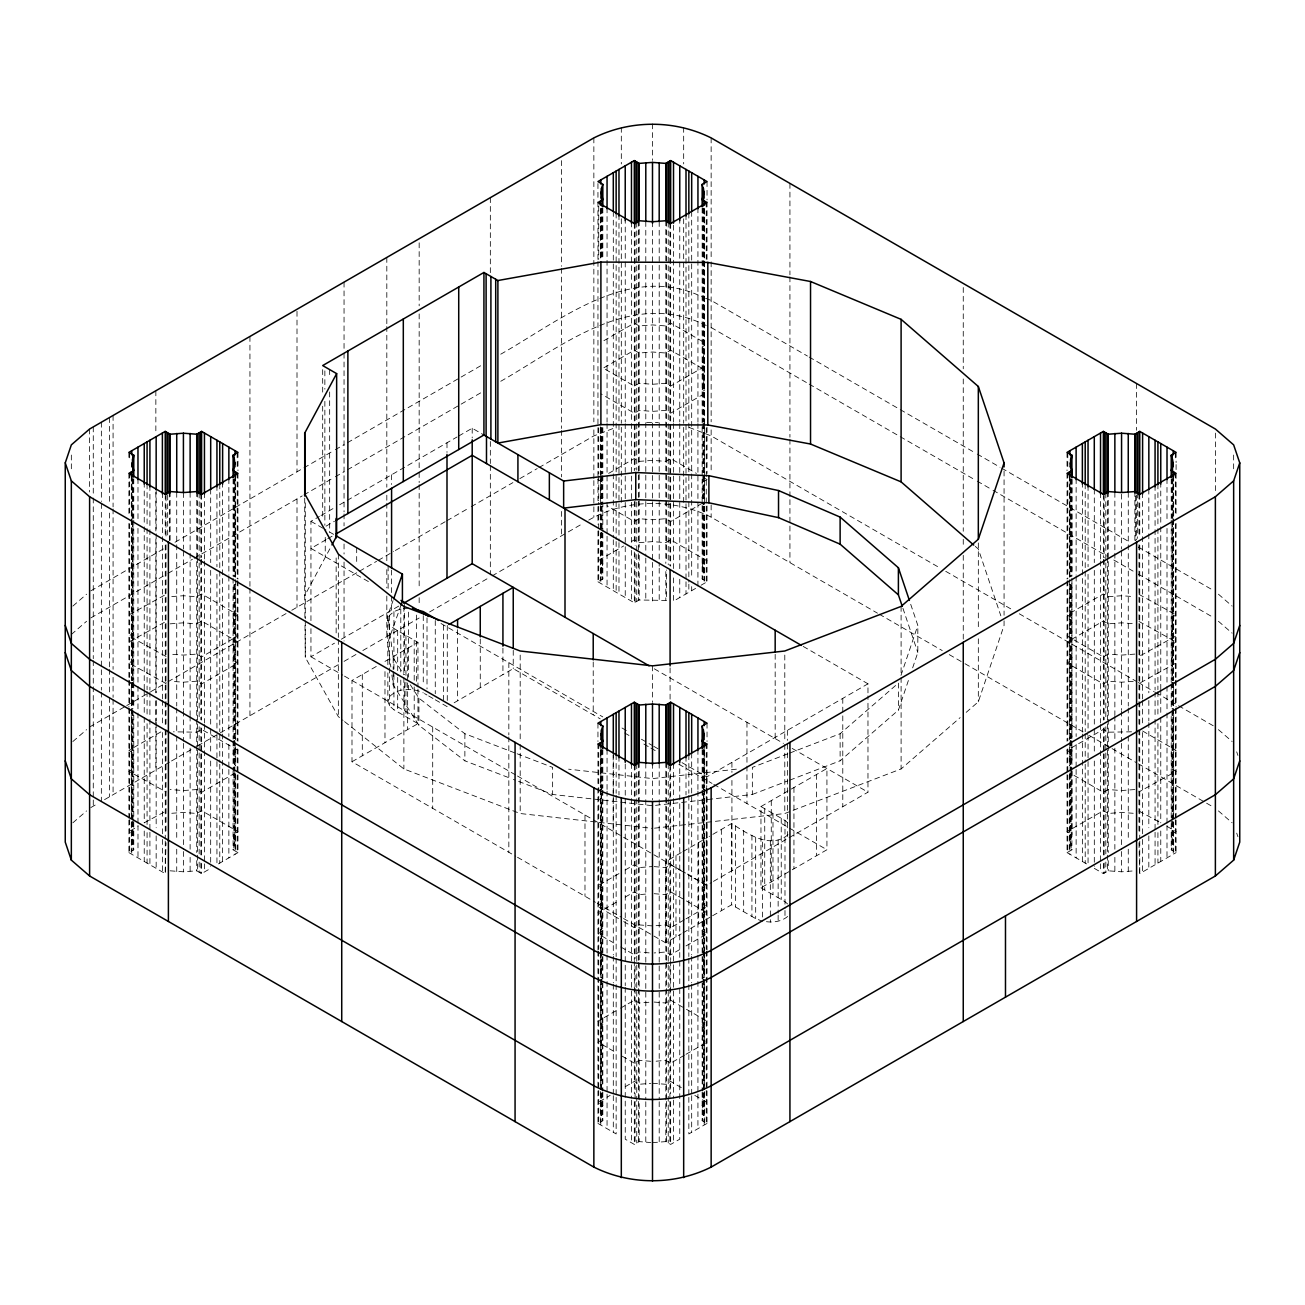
<?xml version="1.0" encoding="UTF-8"?>
<svg xmlns="http://www.w3.org/2000/svg" width="1305" height="1305" viewBox="0 0 1305 1305"><rect width="100%" height="100%" fill="white"/><g stroke="black" fill="none" stroke-linecap="round" stroke-linejoin="round"><path stroke-width="0.75" stroke-dasharray="5 3.75" d="M128.901 820.111L128.901 852.622L133.763 849.816L132.017 842.133L133.763 834.45L128.885 831.628L137.971 826.391M234.394 764.73L234.394 756.998L233.089 753.181L237.967 750.375L201.606 729.381L196.729 732.187L173.418 731.811M237.967 774.746L237.95 852.622L233.089 849.816L234.835 842.133L234.835 773.049M597.967 531.021L597.967 581.802L602.828 578.996L601.083 571.313L602.828 563.63L597.951 560.824L623.659 545.979M597.967 1090.931L597.967 1123.442L602.828 1120.636L601.083 1112.937L602.828 1105.27L597.951 1102.448L610.169 1095.401M707.033 505.965L707.016 581.802L702.155 578.996L703.901 571.313L703.901 506.307M707.016 1090.931L707.016 1123.442L702.155 1120.636L703.901 1112.937L703.901 979.5M1067.033 774.746L1067.05 852.622L1071.911 849.816L1070.149 842.133L1071.894 834.45L1071.894 771.467M1176.082 820.111L1176.082 852.622L1171.221 849.816L1172.967 842.133L1172.967 821.807M408.596 608.081L400.798 608.946L393.931 611.588L389.379 615.536L387.862 620.038L389.379 624.557L393.931 628.504L417.959 642.386L417.959 687.082M417.959 689.105L417.959 723.639L393.931 709.773L389.379 705.809L387.862 701.307L389.379 696.805C397.943 687.8 412.608 687.702 423.26 692.857M900.988 675.37L917.823 625.405L910.058 602.355M789.704 780.162L840.126 760.831L898.395 710.148L909.406 677.474M912.652 667.866L917.823 652.5L917.823 625.405M966.206 712.334L978.326 701.796L1004.067 625.405L1004.067 617.281M387.862 664.734L387.699 615.748L393.05 600.61M401.075 604.998L387.699 642.843L390.831 666.969M304.913 617.526L304.718 595.635L331.013 546.648M72.868 606.091L86.57 594.199M71.335 634.491L86.57 621.278M72.868 741.534L86.57 729.642M72.868 822.803L86.57 810.911M789.704 753.067L840.126 733.736L898.395 683.07L898.395 710.148M788.024 834.711C770.358 849.686 747.096 833.569 731.648 823.488L709.137 836.489M654.506 828.169L784.794 813.521L901.102 768.939L960.154 717.603M766.427 921.689C774.599 922.831 783.816 920.955 789.541 914.658M90.828 590.855L166.306 547.268M175.017 542.244L302.222 468.805M303.967 467.794L333.591 450.698M335.336 449.687L344.047 444.662M347.473 442.689L481.659 365.204M500.745 354.193C561.166 319.904 630.56 261.473 703.819 297.622M90.828 617.934L166.306 574.363M168.051 573.352L192.439 559.274M194.184 558.263L302.222 495.9M303.967 494.889L333.591 477.777M335.336 476.782L344.047 471.741M347.473 469.767L481.659 392.299M500.745 381.272C563.842 345.238 631.816 287.655 707.473 326.12M603.921 340.654L634.312 323.118L639.189 325.94L652.5 324.929L665.795 325.94L670.672 323.118L704.194 342.465M310.949 620.642L310.949 521.315L319.35 516.47M321.03 515.508L336.152 506.78M339.61 504.774L457.076 436.963M458.756 435.984L472.198 428.236L483.307 434.647M326.038 526.16L334.439 521.299M603.921 367.749L634.312 350.213L639.189 353.019L652.5 352.007L665.795 353.019L670.672 350.213L704.194 369.56M326.071 539.683L310.949 548.41L369.201 582.03M327.751 538.72L334.471 534.838L324.863 529.357M166.012 656.464L128.901 635.91L133.763 633.104L132.017 625.421L133.763 617.738L128.885 614.916L165.996 594.379M704.586 345.515L702.155 346.918L703.901 354.601L702.155 362.284L704.586 363.687M704.178 366.738L670.656 386.084L665.811 383.279L652.5 384.274L639.189 383.279L634.328 386.084L603.938 368.532M89.605 726.999L125.052 706.543M126.764 705.548L149.015 692.71M150.728 691.715L166.306 682.727M168.051 681.716L290.02 611.295M291.765 610.283L357.733 572.194M359.446 571.215L376.558 561.329M378.254 560.351L393.621 551.477M395.333 550.498L445.201 521.706M446.93 520.695L469.506 507.678M471.236 506.666L512.898 482.622M519.847 478.609L537.203 468.593M538.932 467.582L593.857 435.886L615.83 427.436M166.012 683.543L128.901 663.005L133.763 660.2L132.017 652.5L133.763 644.817L128.885 642.011L165.996 621.457M704.586 372.61L702.155 374.013L703.901 381.696L702.155 389.379L704.586 390.782M704.178 393.816L670.656 413.179L665.811 410.374L652.5 411.369L639.189 410.374L634.328 413.179L600.806 393.816M160.841 731.926L128.885 750.359L133.763 753.181L132.017 760.864L133.763 768.547L128.901 771.353L166.012 791.907M608.619 473.405L634.312 458.561L639.189 461.383L652.5 460.371L665.795 461.383L670.672 458.561L696.381 473.405M310.949 628.667L310.949 656.774L334.471 643.186M341.339 639.222L400.244 605.226M90.828 807.567L98.12 803.358M104.579 799.622L169.797 761.973M171.542 760.962L195.929 746.884M197.675 745.873L218.588 733.802M220.333 732.806L338.811 664.392M344.047 661.374L356.02 654.457M362.855 650.51L419.166 617.999M429.573 611.98L488.592 577.919M492.067 575.913L566.615 532.88M568.311 531.885L581.932 524.023M588.734 520.091C625.813 498.82 673.005 498.151 711.143 517.139L877.466 613.171M376.264 666.464L351.991 680.46L351.991 761.729L515.769 856.276M384.975 661.423L417.959 642.386M706.266 479.995L702.155 482.361L703.901 490.044L702.155 497.727L706.25 500.109M144.235 822.77L165.996 811.09M631.473 541.461L634.312 539.83L639.189 542.635L652.5 541.624L665.795 542.652L670.672 539.83L707.033 560.824L702.155 563.63L703.901 571.313M235.112 773L201.59 792.347L196.729 789.541L183.418 790.536L170.123 789.541M702.612 503.077L670.656 521.527L665.811 518.721L652.5 519.733L639.189 518.721L634.328 521.527L607.053 505.785M351.991 761.729L417.959 723.639M454.156 702.759L513.24 668.633L600.202 718.843M128.901 852.622L165.262 873.616L166.012 842.704M597.967 581.802L634.328 602.796L639.189 599.99L666.561 600.431L666.561 569.959M170.123 870.81L183.418 871.805L196.729 870.81L201.59 873.616L210.676 868.363M237.95 852.622L216.94 864.758L216.94 731.306M701.046 585.244L707.016 581.802M682.026 762.642L706.739 776.915L867.972 683.82L867.972 693.852M618.978 873.6L597.951 885.736L602.828 888.558L601.083 896.225L602.828 903.925L597.967 906.73L618.978 918.851M625.226 869.995L634.312 864.742L639.189 867.564L652.5 866.553M681.226 852.605L665.681 861.577L665.681 942.83L681.226 933.858M682.972 851.594L707.392 837.5M760.962 806.555L826.93 768.482L826.93 849.751L760.962 887.824L760.962 806.555L784.99 820.437L789.541 824.385M1138.988 594.379L1176.099 614.916L1171.221 617.738L1172.967 625.421L1171.221 633.104L1176.082 635.91L1138.971 656.464M616.139 902.326L597.951 912.831L602.828 915.637L601.083 923.32L602.828 931.003L597.967 933.809L616.139 944.298M625.226 897.09L634.312 891.837L639.189 894.659L649.14 893.762M1138.988 621.457L1176.099 642.011L1171.221 644.833L1172.967 652.5L1171.221 660.2L1176.082 663.005L1138.971 683.543M687.311 874.056L706.739 885.263L711.763 882.359M713.444 881.381L787.355 838.723L787.355 742.398M789.085 837.712L867.972 792.168L867.972 695.859M684.44 919.764L670.656 927.708L665.811 924.902L654.164 925.849M686.006 918.851L707.016 906.73L702.155 903.925L703.901 896.241L702.155 888.558L707.033 885.736L688.844 875.247M682.972 932.863L710.882 916.746M712.628 915.735L731.648 904.757L755.677 918.622L762.528 921.248L762.528 839.98M679.758 949.551L670.656 954.803L665.811 951.998L654.164 952.944M686.006 945.946L707.016 933.809L702.155 931.003L703.901 923.32L702.155 915.637L707.033 912.831L686.006 900.695M616.139 1010.69L597.951 1021.179L602.828 1024.001L601.083 1031.684L602.828 1039.367L597.967 1042.173L616.139 1052.662M620.544 1008.145L634.312 1000.201L639.189 1003.007L652.5 1001.995M625.226 1086.706L634.312 1081.454L639.189 1084.276L650.82 1083.329M684.44 1055.207L670.656 1063.151L665.811 1060.345L655.844 1061.226M686.006 1054.293L707.016 1042.173L702.155 1039.367L703.901 1031.684L702.155 1024.001L707.033 1021.179L686.006 1009.042M1138.988 811.09L1160.765 822.77M625.226 987.379L625.242 1139.183L634.328 1144.42L639.189 1141.614L650.82 1142.56M1094.308 868.363L1103.394 873.616L1108.255 870.81L1121.566 871.805L1134.877 870.81M652.5 1142.625L665.811 1141.614L670.656 1144.42L679.758 1139.183L679.758 987.379M707.016 1123.442L688.844 1133.931L688.844 1097.358M1138.971 842.704L1139.738 873.616L1176.082 852.622M787.828 753.784L752.349 767.389L752.349 794.468L652.5 805.691L552.635 794.468L513.42 779.444M752.349 794.468L787.828 780.879M171.771 596.564L183.418 595.732L196.729 596.744L201.606 593.938L237.967 614.916L233.089 617.738L234.835 625.421L233.089 633.104L237.95 635.91L201.59 656.904L196.729 654.099L183.418 655.094L171.771 654.278M170.107 623.839L183.418 622.828L196.729 623.839L201.606 621.017L237.967 642.011L233.089 644.833L234.835 652.5L233.089 660.2L237.95 663.005L201.59 683.983L196.729 681.177L183.418 682.189L171.771 681.373M1134.877 654.099L1121.566 655.094L1108.255 654.099L1103.394 656.904L1067.05 635.91L1071.911 633.104L1070.149 625.421L1071.894 617.738L1067.033 614.916L1103.378 593.938L1108.255 596.744L1121.566 595.732L1133.213 596.564M1133.229 681.373L1121.566 682.189L1108.255 681.177L1103.394 683.983L1067.05 663.005L1071.911 660.2L1070.149 652.5L1071.894 644.817L1067.033 642.011L1103.378 621.017L1108.255 623.839L1121.566 622.828L1133.213 623.643M171.771 813.276L183.418 812.444L196.729 813.455L201.606 810.65L237.967 831.628L233.089 834.45L234.835 842.133M1134.877 789.541L1121.566 790.536L1108.255 789.541L1103.394 792.347L1069.888 773M646.66 422.461L658.34 422.477M736.379 769.183L652.5 778.596L568.621 769.183M654.164 866.618L665.795 867.564L670.672 864.742L684.44 872.702M654.164 893.697L665.795 894.659L670.672 891.837L684.44 899.781M652.5 925.914L639.189 924.902L634.328 927.708L620.544 919.764M649.14 952.878L639.189 951.998L634.328 954.803L620.544 946.843M654.164 1002.061L665.795 1003.007L670.672 1000.201L684.44 1008.145M650.82 1061.291L639.189 1060.345L634.328 1063.167L620.544 1055.207M652.5 1083.264L665.795 1084.276L670.672 1081.454L684.44 1089.414M344.585 721.632L403.881 768.939L520.189 813.521L652.5 828.381M1131.565 731.811L1108.255 732.187L1103.378 729.381L1067.033 750.359L1071.894 753.181L1070.589 756.998L1070.589 764.73M1133.213 813.276L1121.566 812.444L1108.255 813.455L1103.378 810.65L1067.033 831.628L1071.894 834.45M705.646 298.323L711.143 300.427L807.436 356.037M689.171 427.436L711.143 435.886L938.752 567.284M410.341 684.782L418.921 698.175L464.874 733.736L515.296 753.067M517.155 753.784L552.635 767.389L552.635 794.468M391.892 675.011L393.197 685.06L418.921 725.27L464.874 760.831L511.56 778.726M809.182 357.048L898.476 408.596M900.222 409.607L975.52 453.063M977.266 454.075L1000.021 467.223M1001.783 468.234L1129.592 542.015M1138.335 547.072L1213.617 590.545M711.143 327.522L807.436 383.115M809.182 384.127L898.476 435.674M900.222 436.686L975.52 480.158M977.266 481.17L991.278 489.261M993.023 490.272L1106.819 555.963M1113.834 560.008L1133.083 571.133M1138.335 574.167L1213.617 617.624M945.75 571.329L1012.272 609.745M1019.287 613.79L1136.59 681.504M1138.335 682.515L1154.093 691.617M1155.855 692.629L1213.617 725.988M704.194 477.907L707.033 479.555M1142.593 731.012L1176.099 750.375L1171.221 753.181L1172.967 760.864L1171.221 768.547L1176.082 771.353L1138.971 791.907M879.211 614.182L942.243 650.575M949.257 654.621L961.508 661.7M965.015 663.723L1087.571 734.47M1089.316 735.482L1110.327 747.618M1112.072 748.63L1136.59 762.773M1138.335 763.784L1204.874 802.2M1206.619 803.211L1213.617 807.257M597.951 479.555L602.828 482.361L601.083 490.044L602.828 497.727L597.967 500.533L597.967 476.455M1167.013 826.391L1176.099 831.628L1171.221 834.45L1172.967 842.133M803.195 646.415L867.972 683.82M1067.05 852.622L1088.06 864.758L1088.06 731.306M654.327 668.829L783.473 743.377M792.168 748.401L867.972 792.168M310.949 521.315L323.656 528.655M441.008 623.496L602.763 716.885M622.012 727.994L629.075 732.072M641.424 739.217L652.027 745.318M653.789 746.346L660.852 750.424M624.655 732.97L629.907 735.987M643.887 744.062L649.123 747.08M650.869 748.091L657.851 752.137M678.828 764.241L712.008 783.392M713.77 784.403L826.93 849.751M424.5 693.575L427.012 695.01M428.66 695.973L433.619 698.827M435.266 699.79L447.272 706.723M760.962 887.824L784.99 901.69L789.541 905.654M310.949 656.774L342.726 675.109M344.487 676.121L515.801 775.04M517.498 776.018L685.549 873.045M517.498 857.271L595.504 902.31M597.266 903.337L621.816 917.513M623.578 918.524L665.681 942.83M694.815 1095.401L707.033 1102.448L702.155 1105.27L703.901 1112.937M597.967 1123.442L616.139 1133.931L616.139 1097.358M304.995 625.486L305.288 657.345L338.338 716.657L343.019 720.393M1218.43 594.199L1232.132 606.091M1218.43 621.278L1232.132 633.17M1218.43 729.642L1232.132 741.534M1218.43 810.911L1232.132 822.803M975.292 546.387L978.326 549.03L1000.853 615.862M387.699 615.748L393.197 657.981L403.914 674.734M1236.7 751.859L1237.923 755.448M1236.7 833.128L1237.923 836.717M902.93 608.293L917.823 652.5M1233.649 455.037L1233.649 469.262M1215.379 433.081L1215.379 492.001M1176.099 452.395L1176.099 462.541M1176.099 464.58L1176.099 470.681M1176.082 473.372L1176.082 516.046M1176.099 523.501L1176.082 679.057M1176.099 680.133L1176.082 707.147M1176.099 708.224L1176.082 818.088M1175.348 452.835L1175.348 460.959M1175.332 472.932L1175.348 515.818M1175.332 523.729L1175.332 678.616M1175.348 680.574L1175.332 706.706M1175.348 708.664L1175.348 817.86M1175.332 819.671L1175.332 852.181M1173.652 476.031L1173.668 516.78M1173.652 518.705L1173.652 679.66M1173.668 687.572L1173.652 705.744M1173.668 713.656L1173.668 814.76M1173.652 822.77L1173.652 851.219M1173.244 475.02L1173.26 517.791M1173.244 519.716L1173.244 680.688M1173.26 682.515L1173.244 706.772M1173.26 708.599L1173.26 819.834M1173.244 821.759L1173.244 854.253M1172.967 477.108L1172.967 517.742M1172.967 519.765L1172.967 680.606M1172.967 682.613L1172.967 706.69M1172.967 708.697L1172.967 819.785M1172.543 478.951L1172.543 519.569M1172.543 521.609L1172.526 680.737M1172.543 682.466L1172.526 708.843M1172.543 710.556L1172.526 819.98M1172.543 821.612L1172.543 845.999M1171.988 479.131L1171.988 517.742M1171.988 525.866L1171.988 680.704M1171.988 682.515L1171.988 708.794M1171.988 710.605L1171.988 819.785M1171.988 821.807L1171.988 850.256M1171.221 478.69L1171.221 519.325M1171.221 520.222L1171.221 682.27M1171.221 684.277L1171.221 708.354M1171.221 716.38L1171.221 822.264M1171.221 823.406L1171.221 849.816M1166.996 478.625L1166.996 521.282M1167.013 528.411L1166.996 684.293M1166.996 686.3L1167.013 711.013M1167.013 713.019L1166.996 823.325M1166.996 825.364L1166.996 857.874M1160.765 482.23L1160.765 524.887M1160.765 526.828L1160.765 689.334M1160.765 689.905L1160.765 715.417M1160.765 717.424L1160.765 822.868M1160.765 830.991L1160.765 861.479M1157.927 483.861L1157.91 527.22M1157.927 528.558L1157.91 689.709M1157.927 691.552L1157.91 715.793M1157.927 723.655L1157.927 824.515M1157.927 832.639L1157.927 863.111M1155.072 485.509L1155.072 528.166M1155.072 529.651L1155.072 690.068M1155.072 692.074L1155.072 718.158M1155.072 719.267L1155.072 830.208M1155.072 832.247L1155.072 864.758M1148.824 489.114L1148.84 532.13M1148.824 533.81L1148.824 692.792M1148.84 700.508L1148.824 720.882M1148.84 722.578L1148.824 827.729M1148.824 835.852L1148.824 868.363M1142.576 492.719L1142.576 535.393M1142.593 536.649L1142.593 698.909M1142.576 700.41L1142.593 724.993M1142.576 732.513L1142.576 837.435M1142.576 839.458L1142.576 871.968M1139.738 494.367L1139.754 537.04M1139.738 545.164L1139.738 700.035M1139.738 702.041L1139.738 728.125M1139.738 730.131L1139.738 839.066M1139.738 841.105L1139.738 873.616M1138.971 493.926L1138.988 537.481M1138.971 544.723L1138.988 699.725M1138.971 701.601L1138.988 727.815M1138.971 729.707L1138.971 834.564M1137.308 492.964L1137.308 538.459M1136.59 383.54L1136.59 430.259M1136.59 495.28L1136.59 539.976M1135.627 496.063L1135.627 540.759M1134.877 491.561L1134.877 540.319M1128.27 492.311L1128.27 706.021M1128.27 708.028L1128.27 734.111M1128.27 736.118L1128.27 841.089M1128.27 849.212L1128.27 871.561M1121.566 494.155L1121.566 549.014M1121.566 551.036L1121.566 710.279M1121.566 711.111L1121.566 741.338M1121.566 743.377L1121.566 849.457M1121.566 851.496L1121.566 871.805M1114.862 492.311L1114.862 551.297M1114.862 553.255L1114.862 715.385M1114.862 716.053L1114.862 741.599M1114.862 748.157L1114.862 849.212M1114.862 857.336L1114.862 871.561M1108.255 491.561L1108.255 718.142M1108.255 719.3L1108.255 852.524M1108.255 860.648L1108.255 870.81M1107.505 492.001L1107.505 557.007M1107.488 557.708L1107.505 871.234M1105.824 492.964L1105.824 718.745M1105.824 726.722L1105.824 853.927M1105.824 862.05L1105.824 872.213M1104.16 495.965L1104.144 557.806M1104.144 559.829L1104.144 719.789M1104.16 727.701L1104.16 854.889M1104.16 863.013L1104.16 873.176M1103.394 494.367L1103.378 557.365M1103.394 559.372L1103.394 720.099M1103.394 728.125L1103.378 751.729M1103.378 753.752L1103.394 855.33M1103.394 863.453L1103.394 873.616M1100.555 492.719L1100.555 559.763M1100.539 561.036L1100.539 722.986M1100.555 724.487L1100.555 861.806M1100.555 863.845L1100.555 871.968M1094.308 489.114L1094.291 562.602M1094.308 570.383L1094.308 726.901M1094.291 728.598L1094.308 752.985M1094.308 761.011L1094.308 866.324M1088.06 485.509L1088.06 566.778M1088.044 574.347L1088.06 729.299M1085.205 483.861L1085.205 569.877M1085.205 571.231L1085.205 731.681M1085.205 733.687L1085.205 762.218M1085.205 764.241L1085.205 863.111M1082.367 482.23L1082.367 732.04M1082.367 734.046L1082.367 861.479M1076.136 478.625L1076.119 575.13M1076.136 576.141L1076.136 736.46M1076.136 744.486L1076.119 767.471M1076.119 769.493L1076.136 857.858M1071.911 478.69L1071.911 576.223M1071.911 578.246L1071.911 738.451M1071.911 746.476L1071.911 764.534M1071.911 770.586L1071.911 849.816M1071.894 479.588L1071.894 575.065M1071.894 583.205L1071.894 739.136M1071.894 741.142L1071.894 769.428M1071.144 479.131L1071.144 576.663M1071.144 584.787L1071.144 738.891M1071.144 740.702L1071.144 771.027M1071.144 773.049L1071.144 850.256M1070.589 478.935L1070.589 576.859M1070.589 584.591L1070.589 738.94M1070.589 740.653L1070.589 771.222M1070.589 772.854L1070.589 845.999M1070.149 479.131L1070.149 576.663M1070.149 584.787L1070.149 738.793M1070.149 740.8L1070.149 771.027M1070.149 773.049L1070.149 842.133M1069.888 475.02L1069.872 576.712M1069.888 584.722L1069.888 740.881M1069.872 742.708L1069.872 767.014M1069.888 775.023L1069.888 854.253M1069.48 476.031L1069.464 577.724M1069.48 579.648L1069.48 739.853M1069.464 747.765L1069.464 766.002M1069.48 774.012L1069.48 851.219M1067.784 452.835L1067.784 469.082M1067.8 472.932L1067.784 578.784M1067.8 580.611L1067.8 740.816M1067.8 748.842L1067.784 773.147M1067.8 774.974L1067.8 852.181M1067.033 452.395L1067.033 470.681M1067.05 473.372L1067.05 579.029M1067.05 581.051L1067.05 741.256M1067.05 749.282L1067.033 772.707M1004.067 471.007L1004.067 615.259M978.326 542.929L978.326 628.651M978.326 638.814L978.326 701.796M963.253 287.524L963.253 368.793M963.253 378.956L963.253 531.266M963.253 539.308L963.253 547.333M963.253 555.359L963.253 640.364M901.102 606.417L901.102 675.484M901.102 677.523L901.102 768.939M842.785 698.371L842.785 806.718M840.126 733.736L840.126 760.831M816.62 774.42L816.62 855.688M793.946 787.519L793.946 868.787M789.933 183.385L789.933 274.817M789.933 276.839L789.933 437.224M789.933 439.23L789.933 497.613M789.933 499.652L789.933 524.039M789.933 526.062L789.933 562.634M787.355 730.36L787.355 740.392M784.99 820.437L784.99 908.459M784.99 910.499L784.99 918.622M784.794 655.061L784.794 742.415M784.794 744.454L784.794 813.521M781.238 818.268L781.238 899.537M778.139 839.98L778.139 913.125M778.139 915.164L778.139 921.248M775.17 654.327L775.17 738.597M772.984 813.488L772.984 894.757M771.271 800.618L771.271 881.87M770.342 840.86L770.342 922.129M764.73 808.725L764.73 889.994M755.677 837.353L755.677 918.622M751.925 835.184L751.925 916.453M746.966 722.301L746.966 803.57M743.671 830.42L743.671 911.689M735.4 825.657L735.4 906.926M731.926 762.365L731.926 772.397M731.926 780.423L731.926 870.729M731.648 823.488L731.648 904.757M721.339 829.442L721.339 910.711M711.143 137.906L711.143 259.793M711.143 261.832L711.143 421.825M711.143 429.867L711.143 472.443M711.143 504.953L711.143 517.139M707.033 181.574L707.033 199.861M707.033 201.884L707.016 259.45M707.033 427.388L707.033 473.536M707.033 723.198L707.033 741.485M707.033 743.524L707.016 786.866M707.033 788.22L707.016 949.861M707.033 950.954L707.016 975.961M707.033 977.037L707.016 1088.892M706.739 776.915L706.739 786.948M706.739 788.954L706.739 885.263M706.25 202.128L706.266 259.222M706.266 427.828L706.266 504.366M706.25 506.193L706.25 581.361M706.25 743.752L706.25 949.436M706.266 951.394L706.266 1088.664M706.25 1090.491L706.25 1123.001M704.586 209.289L704.586 580.399M704.586 750.913L704.586 787.6M704.586 789.525L704.586 950.464M704.586 952.356L704.586 976.564M704.586 984.459L704.586 1089.642M704.586 1091.567L704.586 1122.039M704.178 208.262L704.194 259.173M704.178 261.082L704.178 421.923M704.194 423.733L704.194 504.317M704.178 506.242L704.178 583.449M704.178 745.824L704.178 977.592M704.194 979.419L704.178 1125.073M703.901 208.327L703.901 259.108M703.901 261.147L703.901 421.825M703.901 423.831L703.901 504.268M703.901 749.951L703.901 977.494M703.46 208.131L703.46 421.972M703.46 423.685L703.46 504.464M703.46 506.112L703.46 575.179M703.46 749.755L703.46 977.641M703.46 979.37L703.46 1116.819M702.922 208.327L702.922 259.124M702.922 261.147L702.922 421.923M702.922 423.733L702.922 504.268M702.922 506.291L702.922 579.436M702.922 749.951L702.922 788.563M702.922 790.585L702.922 1090.605M702.922 1092.628L702.922 1121.077M702.155 207.887L702.155 578.996M702.155 749.51L702.155 788.122M702.155 790.145L702.155 1091.045M702.155 1092.187L702.155 1120.636M698.664 842.524L698.664 923.793M697.93 207.805L697.947 422.135M697.93 423.521L697.93 587.054L673.51 601.148L673.51 574.738M697.93 749.445L697.93 790.063M697.947 791.091L697.93 953.107M697.93 955.113L697.93 1092.106M697.93 1094.145L697.93 1128.678M691.683 211.41L691.683 578.474M691.683 586.598L691.683 590.659M691.683 753.05L691.683 954.705M691.683 956.141L691.683 982.796M691.683 984.231L691.683 1093.688M691.683 1095.711L691.683 1132.283M688.844 213.058L688.844 582.144M688.844 584.167L688.844 592.291M688.844 754.682L688.844 793.277M688.844 795.316L688.844 956.5M688.844 958.343L688.844 1095.319M686.006 214.689L686.006 475.542M686.006 477.565L686.006 579.714M686.006 581.753L686.006 593.938M686.006 756.329L686.006 794.924M683.673 127.352L683.673 163.924M683.673 218.783L683.673 423.326M683.673 427.355L683.673 502.539M679.758 218.294L679.758 421.972M679.758 423.668L679.758 571.133M679.758 579.257L679.758 597.543M679.758 759.934L679.758 985.667M675.99 855.623L675.99 936.892M673.51 225.21L673.51 422.07M673.51 423.57L673.51 572.716M673.51 763.539L673.51 1098.092M673.51 1100.115L673.51 1142.788M670.656 223.547L670.656 566.223M670.656 765.187L670.672 960.056M670.656 960.823L670.656 1093.639M670.656 1101.763L670.656 1144.42M670.085 667.883L670.085 700.279M669.905 223.106L669.905 565.783M669.905 766.769L669.922 958.49M669.905 966.401L669.922 986.596M669.905 988.472L669.905 1099.283M669.905 1101.322L669.905 1143.979M668.225 222.144L668.242 421.841M668.225 423.815L668.225 564.82M668.225 763.784L668.225 1143.017M666.561 221.181L666.561 561.819M666.561 762.821L666.561 960.464M666.561 962.438L666.561 986.547M666.561 988.521L666.561 1099.397M666.561 1101.42L666.561 1142.054M665.811 220.741L665.811 563.417M665.811 571.541L665.811 599.99M665.811 762.381L665.811 1141.614M659.204 221.491L659.204 566.207M659.204 568.23L659.204 600.74M659.204 763.131L659.188 797.73M659.204 799.704L659.204 1099.707M659.204 1101.746L659.204 1142.381M652.5 123.828L652.5 160.401M652.5 221.752L652.5 560.367M652.5 562.39L652.5 600.985M652.5 665.86L652.5 702.416M652.5 763.376L652.5 799.949M645.796 221.491L645.796 556.044M645.796 558.083L645.796 600.74M645.796 763.131L645.796 797.73M645.796 799.704L645.796 1099.707M645.796 1101.746L645.796 1142.381M639.189 220.741L639.189 547.17M639.189 555.294L639.189 599.99M639.189 762.381L639.189 1141.614M638.422 221.181L638.422 551.672M638.422 553.695L638.422 600.431M638.422 762.821L638.422 960.464M638.422 962.438L638.422 986.547M638.422 988.521L638.422 1099.397M638.422 1101.42L638.422 1142.054M636.758 222.144L636.742 421.841M636.758 423.815L636.742 470.126M636.758 502.066L636.758 552.635M636.758 554.658L636.758 601.393M636.758 763.784L636.758 1143.017M635.095 223.106L635.062 469.164M635.062 501.675L635.095 545.474M635.095 553.597L635.095 602.355M635.095 764.746L635.062 958.49M635.095 966.401L635.062 986.58M635.095 988.472L635.095 1099.283M635.095 1101.322L635.095 1143.979M634.328 223.547L634.312 470.746M634.328 501.463L634.328 543.875M634.328 551.999L634.328 602.796M634.328 765.187L634.312 960.056M634.328 960.823L634.328 1093.639M634.328 1101.763L634.328 1144.42M631.49 221.915L631.473 422.07M631.49 423.57L631.49 548.328M631.49 550.367L631.49 601.148M631.49 763.539L631.49 1098.092M631.49 1100.115L631.49 1142.788M625.242 218.294L625.242 421.972M625.226 423.668L625.242 544.723M625.242 546.746L625.242 597.543M625.242 763.996L625.242 985.667M621.311 127.352L621.311 163.924M621.311 218.767L621.311 423.326M621.311 427.355L621.311 502.523M618.978 214.689L618.978 475.542M618.978 477.565L618.978 541.118M618.978 542.586L618.978 593.938M618.978 756.329L618.978 794.924M616.139 213.058L616.139 539.471M616.139 541.51L616.139 592.291M616.139 754.682L616.139 793.277M616.139 795.316L616.139 956.5M616.139 958.343L616.139 1095.319M613.301 211.41L613.301 537.839M613.301 539.764L613.301 590.659M613.301 753.05L613.301 954.705M613.301 956.141L613.301 982.796M613.301 984.231L613.301 1093.688M613.301 1095.711L613.301 1132.283M613.187 755.008L613.187 831.269M607.053 207.805L607.053 422.135M607.053 423.521L607.053 534.234M607.053 536.257L607.053 587.054M607.053 749.429L607.053 790.063M607.053 791.091L607.053 953.107M607.053 955.113L607.053 1092.106M607.053 1094.145L607.053 1128.678M602.828 207.887L602.828 259.565M602.828 427.502L602.828 473.65M602.828 475.656L602.828 531.119M602.828 533.158L602.828 578.996M602.828 749.51L602.828 788.122M602.828 790.145L602.828 1091.045M602.828 1092.187L602.828 1120.636M602.078 208.327L602.062 259.124M602.062 427.746L602.062 473.894M602.062 475.901L602.062 504.268M602.078 506.291L602.062 530.678M602.078 532.717L602.078 579.436M602.078 749.951L602.062 788.563M602.078 790.585L602.062 1090.605M602.078 1092.628L602.078 1121.077M601.523 208.131L601.523 259.304M601.523 427.697L601.523 474.139M601.523 475.852L601.523 504.464M601.523 506.112L601.523 530.874M601.523 532.522L601.523 575.179M601.523 749.755L601.523 977.641M601.523 979.354L601.523 1116.819M601.083 208.327L601.083 259.108M601.083 427.844L601.083 473.992M601.083 475.999L601.083 504.268M601.083 506.291L601.083 530.678M601.083 532.717L601.083 571.313M601.083 749.951L601.083 977.494M601.083 979.5L601.083 1112.937M600.806 208.262L600.806 259.173M600.806 427.746L600.806 474.09M600.806 476.097L600.806 504.317M600.806 506.242L600.806 530.727M600.806 532.652L600.806 583.449M600.806 745.824L600.806 977.592M600.806 979.403L600.806 1125.073M600.398 209.289L600.398 260.184M600.398 426.784L600.398 531.755M600.398 533.68L600.398 580.399M600.398 750.913L600.398 787.6M600.398 789.525L600.398 950.464M600.398 952.356L600.398 976.564M600.398 984.459L600.398 1089.626M600.398 1091.551L600.398 1122.039M598.734 206.19L598.718 259.222M598.718 427.812L598.734 474.009M598.734 476.015L598.718 504.366M598.734 506.193L598.718 528.753M598.718 530.776L598.734 581.361M598.734 743.752L598.734 949.436M598.718 951.394L598.718 1088.664M598.734 1090.491L598.734 1123.001M597.951 183.597L597.951 199.861M597.951 201.884L597.967 259.45M597.967 261.473L597.951 475.542M597.967 506.634L597.951 524.251M597.951 723.198L597.951 741.485M597.951 743.524L597.967 786.85M597.951 788.22L597.967 949.861M597.951 950.954L597.967 975.961M597.951 977.037L597.967 1088.892M593.857 137.906L593.857 421.841M593.857 429.867L593.857 478.544M593.857 480.583L593.857 517.139M593.22 661.978L593.22 714.814M584.983 814.973L584.983 896.241M561.493 160.646L561.493 266.285M561.493 268.324L561.493 428.464M561.493 430.471L561.493 476.912M561.493 511.446L561.493 535.817M520.189 655.061L520.189 742.415M520.189 744.454L520.189 813.521M513.24 650.347L513.24 668.633M508.836 662.663L508.836 734.894M508.836 736.901L508.836 852.279M502.931 648.177L502.931 674.587M490.337 197.659L490.337 272.843M490.337 441.465L490.337 463.536M490.337 465.542L490.337 574.885M480.256 638.912L480.256 687.686M472.198 428.236L472.198 437.909M464.874 733.736L464.874 760.831M457.582 629.663L457.582 700.769M447.272 625.454L447.272 700.622M446.995 442.77L446.995 452.444M443.521 625.323L443.521 700.491M435.266 620.544L435.266 693.689M432.705 727.064L432.705 808.333M427.012 617.82L427.012 688.926M423.26 615.65L423.26 684.717M419.166 242.812L419.166 305.794M419.166 313.934L419.166 470.518M419.166 472.524L419.166 482.556M419.166 484.563L419.166 589.55M419.166 597.69L419.166 605.814M418.921 698.175L418.921 725.27M416.393 615.047L416.393 686.153M414.207 640.217L414.207 684.913M414.207 686.936L414.207 721.486M408.596 612.143L408.596 677.148M408.596 685.288L408.596 689.35M407.649 648.324L407.649 680.835M407.649 682.874L407.649 729.593M405.953 635.437L405.953 680.133M405.953 682.172L405.953 716.706M404.485 604.427L404.485 674.652M404.485 682.678L404.485 710.768M403.881 606.417L403.881 675.484M403.881 677.523L403.881 768.939M400.798 608.946L400.798 671.928M400.798 680.068L400.798 690.215M397.682 630.674L397.682 675.37M397.682 677.409L397.682 711.943M393.931 611.588L393.931 673.201M393.931 674.571L393.931 709.773M393.197 657.981L393.197 669.579M393.197 671.52L393.197 685.06M391.582 474.775L391.582 484.449M391.582 570.089L391.582 594.167M391.582 596.173L391.582 610.218M389.379 615.536L389.379 705.809M388.123 565.881L388.123 589.093M387.862 672.874L387.862 701.307M386.818 257.428L386.818 324.472M386.818 326.511L386.818 487.189M386.818 495.215L386.818 501.234M386.818 503.241L386.818 561.509M386.818 569.633L386.818 587.919M386.818 596.042L386.818 636.677M384.975 671.586L384.975 742.692M362.301 674.506L362.301 755.774M356.689 547.725L356.689 565.13M344.047 282.125L344.047 351.208M344.047 353.231L344.047 511.886M344.047 513.893L344.047 525.931M344.047 543.989L344.047 554.021M344.047 562.047L344.047 641.049M338.338 554.119L338.338 637.427M338.338 639.45L338.338 716.657M336.152 557.936L336.152 636.204M329.659 369.592L329.659 377.716M329.659 391.94L329.659 532.13M325.239 537.317L325.239 556.664M324.863 370.881L324.863 389.167M324.863 401.353L324.863 525.295M322.678 369.625L322.678 393.996M322.678 406.198L322.678 517.938M305.288 502.931L305.288 618.749M305.288 620.772L305.288 657.345M304.718 498.119L304.718 595.635M297.002 311.324L297.002 471.823M297.002 498.918L297.002 607.265M249.94 336.445L249.94 586.271M249.94 588.278L249.94 715.695M237.967 452.395L237.967 470.681M237.95 473.372L237.95 579.029M237.95 581.051L237.95 741.256M237.95 749.282L237.967 772.723M237.2 452.835L237.2 469.082M237.184 472.932L237.2 578.8M237.184 580.611L237.184 740.816M237.184 748.842L237.2 773.164M237.184 774.974L237.184 852.181M235.52 476.031L235.52 577.724M235.52 579.648L235.52 739.853M235.52 747.765L235.52 766.002M235.52 774.012L235.52 851.219M235.112 475.02L235.112 576.712M235.112 584.722L235.112 740.881M235.112 742.708L235.112 767.014M235.112 775.023L235.112 854.253M234.835 479.131L234.835 576.663M234.835 584.787L234.835 738.793M234.835 740.8L234.835 771.027M234.394 478.951L234.394 576.859M234.394 584.591L234.394 738.94M234.394 740.653L234.394 771.222M234.394 772.854L234.394 845.999M233.84 479.131L233.84 576.663M233.84 584.787L233.84 738.891M233.84 740.702L233.84 771.027M233.84 773.049L233.84 850.256M233.089 478.69L233.089 576.223M233.089 578.246L233.089 739.136M233.089 741.142L233.089 769.444M233.089 770.586L233.089 849.816M228.864 478.625L228.864 575.13M228.864 576.141L228.864 736.46M228.864 744.486L228.864 767.471M228.864 769.493L228.864 857.874M222.617 482.23L222.617 732.04M222.617 734.046L222.617 861.479M219.778 483.861L219.778 569.877M219.778 571.231L219.778 731.681M219.778 733.687L219.778 762.218M219.778 764.241L219.778 863.111M216.94 485.509L216.94 566.778M216.94 574.347L216.94 729.299M210.676 489.114L210.692 562.602M210.676 570.383L210.676 726.901M210.692 728.598L210.676 752.985M210.676 761.011L210.676 866.324M204.428 492.719L204.428 559.763M204.445 561.036L204.445 722.986M204.428 724.487L204.428 861.806M204.428 863.845L204.428 871.968M201.59 494.367L201.606 557.365M201.59 559.372L201.59 720.099M201.59 728.125L201.606 751.729M201.606 753.752L201.59 855.33M201.59 863.453L201.59 873.616M200.84 493.926L200.84 557.806M200.84 559.829L200.84 719.789M200.84 727.701L200.84 854.889M200.84 863.013L200.84 873.176M199.159 492.964L199.176 718.745M199.159 726.722L199.159 853.927M199.159 862.05L199.159 872.213M197.495 492.001L197.495 557.007M197.495 557.708L197.495 871.234M196.729 491.561L196.729 718.142M196.729 719.3L196.729 852.524M196.729 860.648L196.729 870.81M190.122 492.311L190.122 551.297M190.122 553.255L190.122 715.385M190.122 716.053L190.122 741.599M190.122 748.157L190.122 849.212M190.122 857.336L190.122 871.561M183.418 492.556L183.418 549.014M183.418 551.036L183.418 710.279M183.418 711.111L183.418 741.338M183.418 743.377L183.418 849.457M183.418 851.496L183.418 871.805M176.73 492.311L176.73 706.021M176.73 708.028L176.73 734.111M176.73 736.118L176.73 841.089M176.73 849.212L176.73 871.561M170.123 491.561L170.123 540.319M169.356 492.001L169.356 540.759M167.692 494.987L167.676 538.459M166.012 495.965L165.996 537.481M166.012 544.723L165.996 699.725M166.012 701.601L165.996 727.815M166.012 729.707L166.012 834.564M165.262 494.367L165.229 537.04M165.262 545.164L165.262 700.035M165.262 702.041L165.262 728.125M165.262 730.131L165.262 839.066M165.262 841.105L165.262 873.616M162.407 492.719L162.407 535.393M162.391 536.649L162.391 698.909M162.407 700.41L162.391 724.993M162.407 732.513L162.407 837.435M162.407 839.458L162.407 871.968M156.16 489.114L156.16 532.13M156.16 533.81L156.16 692.792M156.16 700.508L156.16 720.882M156.16 722.578L156.16 827.729M156.16 835.852L156.16 868.363M155.85 390.782L155.85 433.439M155.85 492.36L155.85 530.972M155.85 539.096L155.85 692.825M155.85 700.948L155.85 725.319M155.85 727.358L155.85 770.032M149.912 485.509L149.912 528.166M149.912 529.651L149.912 690.068M149.912 692.074L149.912 718.158M149.912 719.267L149.912 830.208M149.912 832.247L149.912 864.758M147.073 483.861L147.073 527.22M147.073 528.558L147.073 689.709M147.073 691.552L147.073 715.793M147.073 723.655L147.073 824.515M147.073 832.639L147.073 863.111M144.235 482.23L144.235 524.887M144.235 526.828L144.235 689.334M144.235 689.905L144.235 715.417M144.235 717.424L144.235 822.868M144.235 830.991L144.235 861.479M137.987 478.625L137.987 521.282M137.971 528.411L137.987 684.293M137.987 686.3L137.971 711.013M137.971 713.019L137.987 823.325M137.987 825.364L137.987 857.858M133.763 478.69L133.763 519.325M133.763 520.222L133.763 682.27M133.763 682.955L133.763 708.354M133.763 715.058L133.763 821.367M133.763 822.264L133.763 849.816M132.996 479.131L132.996 517.742M132.996 525.866L132.996 680.704M132.996 682.515L132.996 708.794M132.996 710.605L132.996 819.785M132.996 821.807L132.996 850.256M132.458 478.935L132.458 519.569M132.458 521.609L132.458 680.737M132.458 682.466L132.458 708.827M132.458 710.556L132.458 819.98M132.458 821.612L132.458 845.999M132.017 477.108L132.017 517.742M132.017 519.765L132.017 680.59M132.017 682.597L132.017 706.69M132.017 708.697L132.017 819.785M132.017 821.807L132.017 842.133M131.74 475.02L131.723 517.791M131.74 519.716L131.74 680.688M131.723 682.515L131.74 706.772M131.723 708.599L131.723 819.834M131.74 821.759L131.74 854.253M131.332 476.031L131.316 516.78M131.332 518.705L131.332 679.66M131.316 687.556L131.332 705.744M131.316 713.656L131.316 814.76M131.332 822.77L131.332 851.219M129.652 452.835L129.652 460.959M129.668 472.932L129.652 515.818M129.668 523.729L129.668 678.616M129.652 680.574L129.668 706.706M129.652 708.664L129.652 817.844M129.668 819.671L129.668 852.181M128.885 452.395L128.885 460.518M128.901 473.372L128.901 516.046M128.885 523.501L128.901 679.057M128.885 680.133L128.901 707.147M128.885 708.224L128.901 818.088M113.078 415.479L113.078 506.895M113.078 508.934L113.078 669.302M113.078 677.328L113.078 697.392M113.078 699.398L113.078 794.712M109.408 417.584L109.408 504.953M109.408 513.077L109.408 667.41M109.408 669.416L109.408 695.5M109.408 697.506L109.408 796.833M101.35 422.249L101.35 501.479M101.35 503.518L101.35 690.133M101.35 692.139L101.35 801.498M93.275 426.898L93.275 495.982M93.275 498.004L93.275 658.666M93.275 660.673L93.275 684.75M93.275 686.756L93.275 798.024M93.275 800.047L93.275 806.147M89.605 429.019L89.605 492.001M71.335 455.037L71.335 469.262"/><path stroke-width="1.5" d="M132.017 466.945L133.763 455.2L128.885 452.395L165.229 431.4L170.107 434.222L183.418 433.211L196.729 434.222L201.606 431.4L237.967 452.395L233.089 455.2L233.089 477.548M233.089 455.2L234.835 462.884L233.089 470.567L237.95 473.372L201.59 494.367L196.729 491.561L183.418 492.556L170.123 491.561L165.262 494.367L128.901 473.372L133.763 470.567L132.017 462.884M601.083 198.164L601.523 188.197L602.828 184.38L597.951 181.574L634.312 160.58L639.189 163.402L652.5 162.391L665.795 163.402L670.672 160.58L707.033 181.574L702.155 184.397L702.155 206.745M601.083 739.788L601.523 729.838L602.828 726.02L597.951 723.198L634.312 702.221L639.189 705.026L652.5 704.015L665.795 705.026L670.672 702.221L707.033 723.198L702.155 726.02L702.155 748.369M702.155 184.397L703.901 192.063L702.155 199.763L707.016 202.569L670.656 223.547L665.811 220.741L652.5 221.752L639.189 220.741L634.328 223.547L597.967 202.569L602.828 199.747L601.083 192.063M702.155 726.02L703.901 733.704L702.155 741.387L707.016 744.193L670.656 765.187L665.811 762.381L652.5 763.376L639.189 762.381L634.328 765.187L597.967 744.193L602.828 741.387L601.083 733.704M1070.149 466.945L1071.894 455.2L1067.033 452.395L1103.378 431.4L1108.255 434.222L1121.566 433.211L1134.877 434.222L1139.754 431.4L1176.099 452.395L1171.221 455.2L1171.221 477.548M1171.221 455.2L1172.967 462.884L1171.221 470.567L1176.082 473.372L1139.738 494.367L1134.877 491.561L1121.566 492.556L1108.255 491.561L1103.394 494.367L1067.05 473.372L1071.911 470.567L1070.149 462.884M65.25 462.884L71.335 444.875L89.605 429.019L593.857 137.906C630.315 119.717 674.685 119.717 711.143 137.906L1215.379 429.019L1233.649 444.875L1239.75 462.884L1239.75 842.117L1233.649 860.125L1215.379 875.981L711.143 1167.094C674.685 1185.283 630.315 1185.283 593.857 1167.094L89.605 875.981L71.335 860.125L65.25 842.117L65.25 462.884L71.335 480.876L71.335 860.125M1004.067 462.884L978.326 539.259L901.102 606.417L784.794 650.999L652.5 665.86L520.189 650.999L403.881 606.417L338.338 554.119L305.288 494.807L304.718 433.097L336.641 373.622L322.678 365.563L483.927 272.468L497.89 280.526L600.904 262.093L707.799 262.419L810.536 281.505L901.102 319.35L978.326 386.492L1004.067 462.884L1004.067 466.945M1233.649 860.125L1233.649 480.876L1239.75 462.884M1239.75 625.405L1233.649 643.414L1215.379 659.27L711.143 950.383C674.685 968.571 630.315 968.571 593.857 950.383L89.605 659.27L71.335 643.414L65.25 625.405M1239.75 652.5L1233.649 670.493L1215.379 686.365L711.143 977.478C674.685 995.666 630.315 995.666 593.857 977.478L89.605 686.365L71.335 670.509L65.25 652.5M1239.75 760.848L1233.649 778.857L1215.379 794.712L711.143 1085.825C674.685 1104.014 630.315 1104.014 593.857 1085.825L89.605 794.712L71.335 778.857L65.25 760.848M393.719 598.718L402.413 574.118L335.728 535.621M401.075 604.998L402.413 601.214L402.413 574.118M331.943 544.903L336.641 536.159L336.641 373.622M71.335 480.876L89.605 496.732L593.857 787.861C630.315 806.033 674.685 806.033 711.143 787.861L1215.379 496.732L1233.649 480.876M336.119 520.336L483.927 435.005L483.927 272.468M336.152 533.859L472.198 455.315L801.433 645.404M403.702 603.22L472.198 563.678L649.123 665.827M449.002 624.459L513.24 587.364L513.24 648.324M973.775 545.082L901.102 481.871L810.536 444.026L707.799 424.957L600.904 424.631L497.89 443.064L497.89 280.526M483.307 434.647L563.646 481.023L635.763 472.524L708.892 475.705L778.53 490.55L840.126 517.09L898.395 567.757L909.406 600.431M902.293 606.385L898.395 594.852L840.126 544.169L778.53 517.645L708.892 502.8L635.763 499.619L563.646 508.118L563.646 481.023M412.494 608.522L423.26 611.588L438.562 620.43M400.961 600.382L428.839 616.466M1215.379 496.732L1215.379 875.981M1173.652 471.97L1173.652 476.031M1173.26 450.747L1173.26 454.809M1172.967 462.884L1172.967 466.945M1172.526 459.017L1172.526 471.203M1171.988 454.76L1171.988 466.962M1171.988 471.007L1171.988 477.108M1167.013 447.142L1167.013 479.653M1160.765 443.537L1160.765 484.171M1157.91 441.889L1157.91 484.563M1155.072 440.258L1155.072 486.977M1148.84 436.653L1148.84 489.473M1142.593 433.032L1142.593 493.991M1139.754 431.4L1139.754 494.383M1138.988 431.841L1138.988 494.823M1137.308 432.803L1137.308 493.763M1136.59 542.227L1136.59 921.461M1135.627 433.782L1135.627 492.703M1134.877 434.222L1134.877 493.127M1128.254 433.456L1128.254 492.376M1121.566 433.211L1121.566 492.116M1114.862 433.456L1114.862 492.376M1108.255 434.222L1108.255 493.127M1107.488 433.782L1107.488 492.686M1105.824 432.803L1105.824 493.763M1104.144 431.841L1104.144 494.823M1103.378 431.4L1103.378 494.383M1100.539 433.032L1100.539 493.991M1094.291 436.653L1094.291 489.473M1088.044 440.258L1088.044 486.977M1085.205 441.889L1085.205 484.547M1082.367 443.537L1082.367 484.171M1076.119 447.142L1076.119 479.653M1071.911 470.567L1071.911 476.668M1071.894 455.2L1071.894 477.548M1071.144 454.76L1071.144 477.108M1070.589 459.017L1070.589 467.141M1069.872 450.747L1069.872 454.809M1069.48 471.97L1069.48 476.031M1005.486 915.898L1005.486 997.167M978.326 386.492L978.326 538.867M963.253 642.288L963.253 1021.538M901.102 319.35L901.102 481.871M898.395 567.757L898.395 594.852M840.126 517.09L840.126 544.169M810.536 281.505L810.536 444.026M789.933 742.366L789.933 1121.615M778.53 490.55L778.53 517.645M775.17 630.233L775.17 652.321M711.143 787.861L711.143 1167.094M708.892 475.705L708.892 502.8M707.799 262.419L707.799 424.957M704.586 201.166L704.586 205.228M704.586 742.79L704.586 746.851M704.194 179.927L704.194 183.989M704.194 721.567L704.194 725.629M703.901 192.063L703.901 198.164M703.901 733.704L703.901 739.788M703.46 188.197L703.46 200.008M703.46 729.838L703.46 739.984M702.922 200.187L702.922 206.288M702.922 741.827L702.922 747.928M697.947 176.322L697.947 208.833M697.947 717.962L697.947 750.457M691.683 172.717L691.683 211.312M691.683 714.341L691.683 752.952M688.844 171.069L688.844 213.743M688.844 712.709L688.844 755.367M686.006 169.438L686.006 216.157M686.006 711.062L686.006 757.797M683.673 798.399L683.673 1177.648M679.758 165.833L679.758 220.692M679.758 707.457L679.758 762.316M673.51 162.228L673.51 223.171M673.51 703.852L673.51 764.812M670.672 160.58L670.672 223.563M670.672 702.221L670.672 765.203M670.085 569.567L670.085 665.876M669.922 161.021L669.922 224.003M669.922 702.661L669.922 765.644M668.242 161.999L668.242 222.943M668.242 703.623L668.242 764.567M666.561 162.962L666.561 221.883M666.561 704.586L666.561 763.507M665.795 163.402L665.795 220.284M665.795 705.026L665.795 761.924M659.188 162.636L659.188 221.556M659.188 704.276L659.188 763.197M652.5 162.391L652.5 223.334M652.5 704.015L652.5 764.975M652.5 801.923L652.5 1181.172M645.796 162.636L645.796 221.556M645.796 704.276L645.796 763.197M639.189 163.402L639.189 220.284M639.189 705.026L639.189 761.924M638.422 162.962L638.422 221.883M638.422 704.586L638.422 763.507M636.742 161.999L636.742 222.943M636.742 703.623L636.742 764.567M635.763 472.524L635.763 499.619M635.062 161.021L635.062 224.003M635.062 702.661L635.062 765.644M634.312 160.58L634.312 223.563M634.312 702.221L634.312 765.203M631.473 162.228L631.473 223.171M631.473 703.852L631.473 764.812M625.226 165.833L625.226 220.692M625.226 707.457L625.226 762.316M621.311 798.415L621.311 1177.648M618.978 169.438L618.978 216.157M618.978 711.062L618.978 757.797M616.139 171.069L616.139 213.743M616.139 712.709L616.139 755.367M613.301 172.717L613.301 211.312M613.301 714.341L613.301 752.952M607.053 176.322L607.053 208.833M607.053 717.962L607.053 750.457M602.828 184.38L602.828 206.728M602.828 726.02L602.828 748.369M602.078 200.187L602.078 206.288M602.078 741.827L602.078 747.912M601.523 188.197L601.523 200.008M601.523 729.838L601.523 739.984M600.806 179.927L600.806 183.989M600.904 262.093L600.904 424.631M600.806 721.567L600.806 725.629M600.398 201.149L600.398 205.228M600.398 742.79L600.398 746.851M593.857 787.861L593.857 1167.094M593.22 633.545L593.22 659.955M565 508.901L565 617.249M549.356 472.785L549.356 499.864M517.922 454.629L517.922 481.724M515.067 742.366L515.067 1121.615M502.931 593.318L502.931 646.138M495.704 279.27L495.704 441.791M490.908 276.497L490.908 439.035M486.488 436.474L486.488 463.569M486.113 273.724L486.113 436.262M480.256 606.417L480.256 636.889M472.198 439.834L472.198 563.678M458.724 287.018L458.724 449.54M457.582 619.5L457.582 627.623M446.995 454.385L446.995 578.213M403.31 319.007L403.31 481.545M391.582 488.315L391.582 568.083M347.88 351.012L347.88 513.55M341.731 642.288L341.731 1021.538M336.152 518.379L336.152 537.872M304.718 433.097L304.718 496.079M235.52 471.97L235.52 476.031M235.112 450.747L235.112 454.809M234.835 462.884L234.835 466.945M234.394 459.017L234.394 467.141M233.84 454.76L233.84 477.108M228.864 447.142L228.864 479.653M222.617 443.537L222.617 484.171M219.778 441.889L219.778 484.563M216.94 440.258L216.94 486.977M210.692 436.653L210.692 489.473M204.445 433.032L204.445 493.991M201.606 431.4L201.606 494.383M200.84 431.841L200.84 494.823M199.176 432.803L199.176 493.763M197.495 433.782L197.495 492.703M196.729 434.222L196.729 493.127M190.122 433.456L190.122 492.376M183.418 433.211L183.418 492.116M176.73 433.456L176.73 492.376M170.107 434.222L170.107 493.127M169.356 433.782L169.356 492.686M168.394 542.227L168.394 921.461M167.676 432.803L167.676 493.763M165.996 431.841L165.996 494.823M165.229 431.4L165.229 494.383M162.391 433.032L162.391 493.991M156.16 436.653L156.16 489.473M149.912 440.258L149.912 486.977M147.073 441.889L147.073 484.547M144.235 443.537L144.235 484.171M137.971 447.142L137.971 479.653M133.763 455.2L133.763 476.668M132.996 454.76L132.996 477.108M132.458 459.017L132.458 467.141M131.723 450.747L131.723 454.809M131.332 471.97L131.332 476.031M89.605 496.732L89.605 875.981"/></g></svg>
